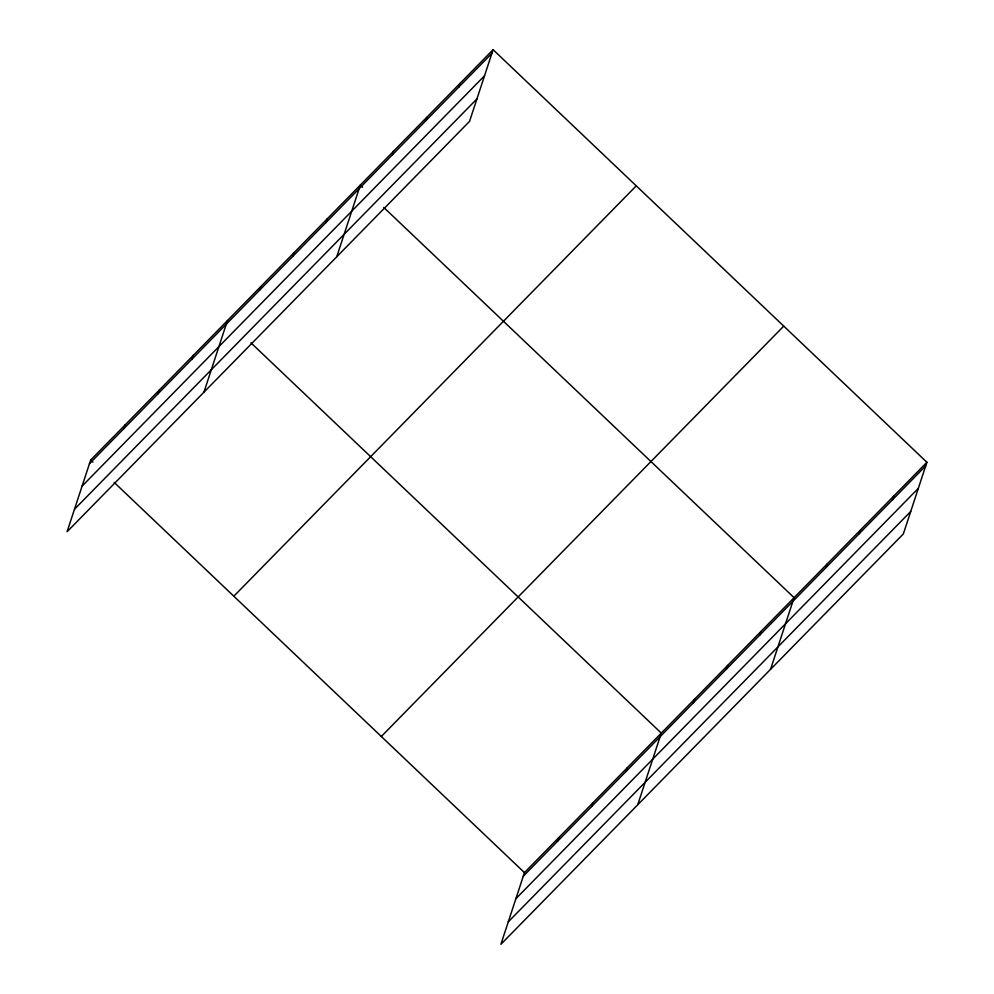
<?xml version="1.0" encoding="UTF-8"?>
<svg xmlns="http://www.w3.org/2000/svg" width="994" height="994" viewBox="0 0 994 994"><rect width="100%" height="100%" fill="white"/><g stroke="black" fill="none" stroke-linecap="round" stroke-linejoin="round"><path stroke-width="1.49" d="M493.099 49.7L90.665 460.048L67.095 531.728L469.541 121.38L493.099 49.7L926.905 462.272L903.335 533.952L500.901 944.3L524.459 872.62L926.905 462.272M123.678 428.799L124.871 425.171M157.884 393.91L159.077 390.294M192.09 359.033L193.283 355.417M203.932 392.208L227.489 320.528M259.509 290.298L260.689 286.682M292.708 256.452L293.901 252.824M325.908 222.594L327.101 218.966M336.73 256.787L360.3 185.12L362.537 187.245M392.307 154.89L393.5 151.262M425.507 121.032L426.699 117.404M458.706 87.174L459.899 83.558M557.485 841.371L558.665 837.743M591.691 806.482L592.884 802.866M625.897 771.605L627.09 767.989M637.726 804.78L661.296 733.1L250.985 342.868M693.303 702.87L694.495 699.254M726.502 669.012L727.695 665.396M759.702 635.166L760.895 631.538M770.536 669.36L794.094 597.692L383.783 207.448M826.113 567.45L827.294 563.834M859.313 533.604L860.506 529.976M892.513 499.746L893.705 496.13M89.472 463.676L491.918 53.316M82.092 486.128L484.525 75.78M74.475 509.276L476.921 98.915M233.814 596.201L636.259 185.853M381.311 736.479L783.744 326.119M523.266 876.248L925.712 465.888M515.886 898.7L918.332 488.352M508.282 921.848L910.715 511.488M90.665 460.048L92.902 462.185M114.148 482.388L524.459 872.62"/></g></svg>
